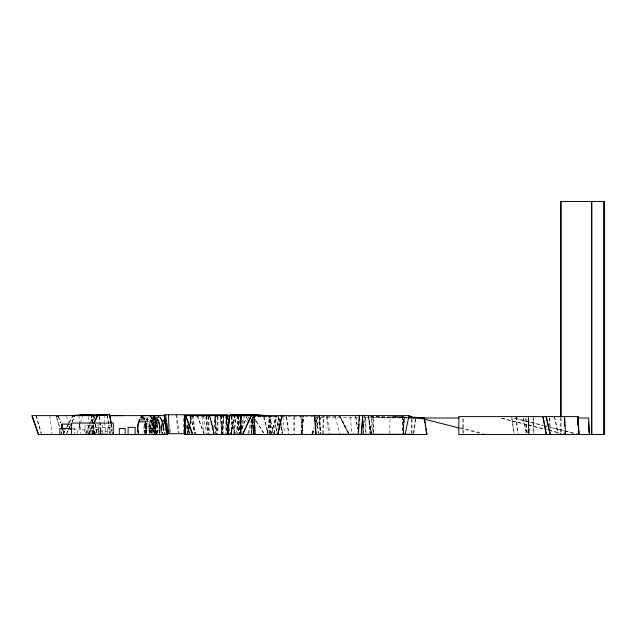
<?xml version="1.0" encoding="UTF-8"?>
<svg xmlns="http://www.w3.org/2000/svg" width="636" height="636" viewBox="0 0 636 636"><rect width="100%" height="100%" fill="white"/><g stroke="black" fill="none" stroke-linecap="round" stroke-linejoin="round"><path stroke-width="0.48" stroke-dasharray="3.18 2.39" d="M365.915 433.315L365.923 417.232M463.119 433.593L463.127 418.496M371.257 433.386L371.384 416.405M240.336 434.531L240.225 416.556L240.495 434.531M213.052 433.593L215.214 416.612L240.368 416.612L240.098 429.785M253.836 433.585L254.026 416.556M254.201 416.556L254.01 433.585L255.155 416.556M389.804 433.561L389.987 416.962L392.102 416.993M323.247 433.593L323.549 416.612M269.314 433.665L269.203 415.721M270.499 433.553L270.825 416.922M269.092 433.593L269.02 416.66M270.276 433.577L270.618 416.389M227.577 432.901L227.052 423.902L225.812 416.58M228.729 433.466L228.873 427.217L227.577 415.61M240.869 433.569L241.457 416.516M241.696 415.61L241.02 433.577L244.518 415.61M322.794 433.593L323.223 416.612M251.689 433.585L252.198 417.502M237.308 415.507L236.934 433.593M237.466 415.507L237.093 433.625M238.516 416.532L238.548 433.585M238.683 416.373L238.707 433.649M403.256 434.531L403.892 416.946L404.313 416.985L403.494 433.561M403.526 433.561L404.154 416.954L402.318 416.858M155.152 426.136L155.566 423.958A16.894 16.894 0 0 1 157.267 419.879M403.089 433.561L403.892 416.946M403.24 433.561L403.924 417.001M403.351 433.561L404.313 416.985M161.147 423.679L161.576 430.691L161.147 433.005L160.534 433.005M161.369 430.691L161.369 425.993L162.188 430.747M151.153 432.719A16.926 15.566 90 0 1 153.84 418.035L155.144 416.421L152.616 419.879L151.05 423.958A16.79 15.439 -90 0 0 150.645 430.548L151.05 432.719L153.475 432.719C152.235 427.964 153.093 422.662 155.979 418.655M154.699 430.691L154.651 426.136L155.812 421.867A16.918 16.433 -90 0 1 156.766 419.879M152.902 428.338L153.045 426.12M155.152 426.017L155.152 430.667L156.186 434.531M155.319 428.338L155.884 423.679M155.542 428.338L156.814 421.867L155.597 428.338L156.782 434.531M156.734 434.531L155.884 428.338L157.164 421.867M254.169 433.585L255.33 416.556M253.422 433.585L254.67 416.556M254.845 416.556L253.597 433.585L251.975 417.502M189.719 433.585L189.854 431.693M190.418 424.125L191.046 415.61M363.323 426.963L363.744 421.286M363.323 427.909L363.816 421.286M189.282 433.585L189.425 431.693M190.649 415.61L190.005 424.125L191.818 416.612M363.053 433.585L363.267 430.747M363.339 429.801L364.333 416.556M363.1 433.585L364.452 415.61M241.616 416.516L241.314 422.042M186.889 428.855L187.294 424.125L187.556 426.017M187.064 428.855L187.469 424.125M229.66 416.556L227.791 433.585L229.85 414.926M229.97 416.556L228.07 433.585L230.176 414.934M90.702 433.585L92.721 416.556M92.252 433.585L93.325 424.125M93.754 420.34L94.184 416.556M92.339 433.585L93.413 424.125M93.945 419.394L94.271 416.556M301.003 433.593L303.03 416.612M274.084 433.585L276.191 416.532M274.41 433.585L276.517 416.54A23.413 0.739 1.9 0 1 257.469 416.604A23.087 0.731 1.9 0 0 274.951 416.675M213.338 433.593L215.469 416.612M223.912 416.612L221.789 433.593L220.183 416.54M227.283 433.593L229.413 416.612M234.096 433.593L236.226 416.612M301.226 433.593L303.332 416.612M221.495 433.593L223.657 416.612M226.996 433.593L229.159 416.612M233.81 433.593L235.972 416.612M301.416 433.593L303.587 416.612M278.616 416.524L275.984 433.577M301.488 433.593L303.682 416.612M278.83 417.224L276.072 434.531M413.44 433.315L415.594 417.232M413.79 433.315L415.968 417.232M267.303 433.577L269.688 416.31M267.557 433.577L269.934 416.318M154.953 433.585L156.806 422.232M156.504 433.585L157.982 424.125M156.591 433.585L158.062 424.125M278.067 427.106L279.768 416.572M278.663 424.904L278.973 423.043M279.125 422.113L279.904 417.47M153.737 432.719L154.119 430.548M157.545 424.443A17.76 15.018 -90 0 1 157.784 430.691L157.386 433.005L159.644 433.005M155.717 425.993L156.13 423.91M231.345 433.561L234.756 415.101M235.002 415.109L231.591 433.561L231.655 416.612M240.336 433.585L243.771 415.61M156.639 421.453L155.383 428.338L156.559 434.531M246.903 421.286L247.929 416.556M248.382 418.448L248.803 416.556M248 433.585L251.649 418.448L251.657 433.585L252.15 417.502L253.756 433.585M230.614 433.585L234.954 415.61M189.918 423.21L191.555 416.612L210.111 416.612L213.712 433.657M230.828 433.585L235.248 415.61M248.907 433.585L253.104 416.556L281.684 416.612M271.381 433.585L276.231 415.61M271.556 433.585L276.445 415.61M77.043 433.601L82.608 415.912M156.154 421.867L154.898 428.338L155.462 432.719M235.503 433.633L241.505 415.61M155.939 423.958L156.607 421.867M311.886 433.641L314.033 427.368M316.497 420.197L317.73 416.612M312.101 433.641L313.977 428.259M316.474 421.088L318.032 416.612M239.78 433.633L246.673 416.516M240.003 433.633L247.325 415.61M146.789 421.867L148.697 418.035L147.6 419.879A16.83 14.501 -90 0 0 147.003 421.191M85.598 433.633L90.24 422.821M90.63 421.922L92.951 416.516M85.828 433.633L90.511 422.821M90.9 421.922L93.627 415.61M146.59 421.867L148.57 418.035M145.175 421.867L147.226 418.035M66.772 433.633L70.493 425.524M72.146 421.922L74.627 416.516M66.565 433.633L70.302 425.532M71.971 421.93L74.46 416.524M152.394 419.879L151.463 421.867A16.894 15.932 -90 0 0 150.247 428.338L151.376 434.531M150.851 421.867L154.254 416.524M155.9 419.879L154.262 423.958A16.79 16.154 -90 0 0 153.84 430.548L154.858 434.531M88.722 433.673L93.269 424.212M152.235 421.867L154.397 418.035M155.796 419.879L154.143 423.958A16.894 16.52 -90 0 0 153.721 430.548L154.143 432.719M88.984 433.673L93.572 424.212M156.472 419.879L154.81 423.958L154.238 428.338L148.339 428.338M156.679 418.035L153.785 423.958A16.926 16.743 -90 0 0 153.785 432.719L155.566 432.719M63.695 433.68L66.708 427.718M67.138 426.867L68.863 423.465M69.292 422.614L72.305 416.652M63.449 433.68L66.486 427.726M66.915 426.875L68.656 423.473M69.086 422.622L72.504 416.612M312.53 433.68L313.866 431.121M316.529 426.001L321.419 416.612L316.442 426.001M312.411 433.68L314.2 430.27M147.536 418.035L146.407 419.879L151.511 419.879A16.79 16.154 -90 0 0 149.873 432.719M155.43 418.035C152.076 422.757 151.257 429.117 153.284 434.531M155.184 418.035L154.023 419.879A16.806 15.685 90 0 0 152.433 432.726M152.783 419.267L154.938 416.373M152.107 418.035L153.363 416.373L154.627 418.035A16.687 14.103 -90 0 1 157.156 432.726L156.615 434.531L155.621 430.548A16.926 16.743 -90 0 1 156.75 421.867M155.613 416.93C151.408 421.612 150.231 428.68 152.481 434.531M157.172 418.035L158.547 416.413L157.1 418.035M152.712 418.035L154.127 416.373M158.173 417.486L159.127 416.373A16.854 16.759 -90 0 0 158.086 417.462M59.522 427.01L56.453 416.612M56.27 416.62L57.192 416.548M72.321 416.62L73.243 416.548M403.526 417.025L404.194 417.009M57.319 416.644L58.902 416.572M73.379 416.644L74.953 416.572M56.421 416.667L57.494 416.628M72.472 416.667L73.545 416.628M402.85 417.041L403.788 417.025M401.92 417.049L403.105 417.041M400.752 417.049L402.167 417.057M282.551 416.612L313.572 416.612M316.068 416.612L340.157 416.612L349.1 433.68M357.671 417.232L316.323 417.232L318.628 433.315M364.865 417.232L407.279 417.232M145.318 418.035L150.199 418.035M152.886 418.035L156.392 418.035M152.616 419.879L155.16 419.879M155.462 419.879L155.987 419.879L154.365 423.958A16.926 16.29 -90 0 0 153.944 430.548L154.953 434.531M147.226 421.867L158.404 421.867M145.882 423.958L156.456 423.958M111.825 425.452L107.913 425.452L107.913 429.992M147.608 426.136L159.477 426.136M161.313 426.136L163.15 426.136M72.981 428.402L74.865 428.402L74.865 434.531M154.508 428.338L155.884 428.338M161.123 428.338L161.719 428.338M62.066 429.324L79.81 429.324L79.81 424.117M112.803 429.992L107.699 429.992L107.699 433.625M150.645 430.548L153.045 430.548M153.721 430.548L155.152 430.667M156.027 430.548L155.462 430.548L156.043 432.719M157.776 430.691L160.081 430.691M160.9 432.719L162.729 432.719M86.544 433.116L106.602 433.116M399.352 417.049L400.974 417.057M397.754 417.041L399.551 417.057M373.586 433.585L373.03 417.391L373.769 433.585M395.99 417.033L397.921 417.049M405.585 417.955L407.469 417.979M396.117 417.033L392.062 416.985M405.681 417.963L387.547 417.709M72.122 416.66L72.655 416.66M56.071 416.66L56.604 416.66M407.231 417.462L401.348 417.367A90.702 0.914 0.8 0 1 370.589 416.564M379.39 417.55L387.626 417.709M392.42 416.588L395.505 416.652M373.03 417.391L379.557 417.55M395.322 416.652L399.607 416.763M399.376 416.755L402.572 416.866M515.494 418.265L543.192 425.309M544.146 425.548L547.008 426.279M547.962 426.518L564.204 430.652M565.158 430.89L574.706 433.323M514.278 418.265L542.929 425.548M543.883 425.794L546.753 426.518M550.569 427.495L563.941 430.89M564.895 431.136L573.489 433.323M501.963 418.265L543.987 428.95M544.949 429.189L547.811 429.92M548.765 430.167L561.183 433.323M501.407 418.265L543.43 428.95M549.162 430.405L560.626 433.323M460.695 427.734L482.66 433.323M460.003 428.219L480.061 433.323M263.558 432.901L253.112 416.612L253.12 433.585M253.406 416.612L263.789 432.901M340.093 416.612L348.981 433.68M348.433 433.68L339.807 416.612L348.313 433.68M197.12 415.61L203.838 433.633M197.414 415.61L204.045 433.633L201.906 415.61M154.81 432.719L155.415 434.531M61.088 431.709L61.716 433.593M56.254 416.652L59.697 427.002M61.263 431.709L61.891 433.593M58.409 416.524L60.444 422.829M62.765 430.031L63.934 433.633M189.91 416.556L195.371 433.585M58.568 416.516L60.603 422.821M62.924 430.031L64.085 433.633M190.188 416.556L195.594 433.585M153.737 423.958L153.125 421.867L154.119 426.136M35.91 415.61L41.189 433.585M150.12 434.531L149.595 432.719A16.687 14.103 -90 0 1 151.05 419.879M214.388 433.609L209.888 416.612L213.442 433.649M36.196 415.61L41.412 433.585M209.649 416.612L214.101 433.593M66.557 415.912L70.882 431.741M278.171 416.612L279.148 420.38L278.21 416.612M280.866 426.987L282.575 433.593L280.897 426.987M335.307 416.612L339.664 433.593M263.686 416.612L267.82 433.593M264.059 416.612L268.146 433.593M211.852 423.377L214.197 433.609M212.241 426.048L214.094 434.531M554.616 416.612L558.241 433.593M554.306 416.612L557.923 433.593M269.6 415.61L273.345 433.585M269.386 415.61L273.146 433.585M231.345 416.556L234.748 433.585M155.884 433.005L155.271 428.338M231.425 415.61L234.97 433.585M88.396 416.691L91.711 433.593M151.114 430.548L151.535 432.719M523.627 418.496L526.536 433.593M523.42 418.496L526.338 433.593M151.241 430.548L151.662 432.719M150.16 432.719L149.611 428.338M91.107 414.68L94.661 433.593M91.274 414.672L94.82 433.585M326.952 416.405L330.028 433.386M93.428 414.545L94.279 419.307M95.13 424.069L96.839 433.585L95.702 424.125M111.372 424.061L112.055 427.869M93.619 414.537L94.47 419.299M95.321 424.061L97.014 433.585M161.369 425.071L162.204 429.801M111.149 424.069L112.151 429.777M368.411 416.405L371.352 433.577L368.896 416.477L370.224 433.585M368.133 416.397L371.074 433.577M355.739 416.405L357.702 428.672M355.667 416.405L357.504 428.672M186.865 425.071L187.429 428.855M186.825 426.017L187.254 428.855M203.528 415.61L206.144 433.585M511.781 416.612L514.214 433.593M511.797 418.496L514.095 434.531M371.241 434.531L368.626 416.469L369.953 433.585M316.362 420.07L318.278 433.315M107.46 415.618L109.98 433.585M189.29 431.693L189.552 433.585M286.216 416.612L288.537 433.593M107.166 414.68L109.758 433.593M227.839 416.532L228.594 422.073L228.841 433.283M286.51 416.612L288.76 433.593M175.989 414.744L178.255 432.734M326.554 416.405L328.629 433.386M176.721 414.744L178.947 432.734M49.831 415.61L51.961 433.585M206.589 415.61L208.672 433.617M300.868 416.556L302.831 433.585L300.788 416.556M237.848 415.61L239.891 433.585M99.375 416.556L101.307 433.585M99.192 416.556L101.116 433.585M95.519 424.125L96.593 433.585M78.848 415.61L80.891 433.585M238.063 415.61L240.066 433.585L240.122 416.612M192.342 415.61L194.282 433.585M193.169 415.61L195.021 433.585M516.193 416.612L517.903 433.593M515.947 416.612L517.664 433.593M282.893 416.612L284.61 433.577M255.791 433.585L254.098 416.556L254.79 433.585M253.923 416.556L255.616 433.585M227.64 416.54L229.286 433.585M214.801 416.54L216.439 433.585M205.833 416.54L207.471 433.585M227.95 416.54L229.564 433.585M220.485 416.54L222.107 433.585M215.103 416.54L216.717 433.585M206.136 416.54L207.749 433.585M525.996 418.496L527.276 433.593M525.765 418.496L527.053 433.593M104.081 414.807L104.638 421.716M104.717 422.702L105.6 433.545M281.637 423.21L282.495 434.531M221.407 415.61L222.775 433.585M221.01 415.61L222.338 433.585M319.097 415.61L320.186 433.585M319.622 415.61L320.687 433.585M319.471 416.556L320.48 433.585M319.367 416.556L320.385 433.585M371.798 416.405L372.696 433.386M281.366 426.987L281.708 433.593M350.73 417.232L351.446 433.315M528.985 433.593L528.373 418.496L528.699 434.531M208.115 416.636L208.815 433.68M549.79 418.019L550.251 429.682M549.583 418.019L549.886 425.794M528.508 418.019L529.12 433.561M528.095 418.019L528.699 433.561L528.516 416.612M254.281 416.556L254.964 433.585M208.719 416.636L209.395 433.68M170.13 428.95L170.249 432.734M528.77 416.612L529.247 433.593M183.24 418.528L183.573 432.734M227.688 434.531L227.561 428.759L225.907 416.58L225.891 433.593M402.755 416.405L402.906 433.386M402.469 416.405L402.62 433.386M215.922 414.744L216.041 433.68M215.191 414.744L215.318 433.68M222.044 414.744L222.123 433.68M293.88 416.612L293.927 433.593M533.477 418.496L533.485 433.593M411.977 419.235L411.993 433.386M411.572 419.235L411.595 433.386M365.573 417.232L365.581 433.315M226.408 416.636L226.416 433.68M223.244 414.744L223.268 433.68M561.111 417.677L561.111 433.545M560.69 417.677L560.69 433.545M533.167 416.612L533.167 433.593M462.944 418.496L462.944 433.593M302.132 416.612L302.172 433.593M294.253 416.612L294.253 433.593M252.945 416.556L252.945 433.585M240.36 416.612L240.368 433.593M231.901 416.612L231.901 433.593M227.616 416.636L227.616 433.68M226.146 416.612L226.146 433.593M217.933 416.612L217.933 433.593M217.679 416.612L217.679 433.593M110.934 431.121L110.934 433.68M102.595 433.569L102.595 424.896L98.063 424.896L98.063 433.569M100.87 432.87L100.87 429.546L95.376 429.546L95.376 434.531M100.17 431.121L100.17 434.531M98.429 433.545L98.429 427.607L93.897 427.607L93.897 433.545M93.556 433.633L93.556 425.476L85.025 425.468L85.025 430M93.206 433.625L93.206 430L84.493 430L84.493 433.625M92.856 425.468L92.856 430M89.024 425.476L89.024 433.633M87.355 432.87L87.355 429.538L82.815 429.538L82.815 432.87M79.659 424.117L79.659 429.324M401.483 417.359A90.384 0.906 0.8 0 1 370.844 416.572M154.111 428.338A16.854 16.759 -90 0 1 156.384 419.879M154.699 417.383A17.76 15.018 -90 0 1 155.828 419.339M156.154 420.03A17.76 15.018 -90 0 1 156.734 421.453M156.973 422.185A17.76 15.018 -90 0 1 157.386 423.679M149.341 433.005A17.752 15.002 -90 0 1 150.581 420.03M160.757 426.867A16.894 16.123 -90 0 1 160.821 428.338M160.844 425.993A17.903 17.395 -90 0 1 160.98 427.559M111.403 427.567L98.699 427.567L98.699 431.121L111.403 431.121L111.403 427.567"/><path stroke-width="0.95" d="M185.378 418.448L184.869 434.531L426.995 434.531L424.57 418.917M145.755 426.136C144.825 434.03 146.526 418.25 145.803 426.136A16.83 14.501 -90 0 1 146.129 423.958M358.179 434.531L359.308 415.61M144.03 428.338L144.626 423.958M159.469 433.005L160.002 428.338M358.577 431.693L359.038 424.125M359.26 420.34L359.547 415.61M165.121 430.548L165.265 428.338M361.32 434.531L362.639 415.61M361.526 434.531L362.862 415.61M228.841 434.531L228.873 434.094M159.429 433.005L159.859 430.691M405.076 434.531L409.02 415.61M277.646 434.531L281.899 415.61M277.868 434.531L282.161 415.61M187.119 434.531L189.449 425.102M187.397 434.531L189.727 425.102M145.35 434.531L146.375 428.338L145.27 421.867M145.676 434.531L146.121 433.005A18.007 15.51 -90 0 0 145.469 421.453M162.124 434.531L162.729 432.719M161.973 434.531L162.49 433.005M164.08 434.531L164.692 432.719M164.454 434.531L164.97 433.005M138.863 434.531L138.33 432.719A16.926 14.58 -90 0 1 138.95 421.867L139.793 419.879L144.285 419.879M242.515 434.531L250.695 416.516M242.769 434.531L251.435 415.61M93.683 423.353L97.403 415.61M93.985 423.353L97.745 415.61M140.771 417.383L142.106 415.61L144.571 419.339M148.88 415.61L149.873 415.61M154.381 415.61L154.938 415.61M158.579 415.61L158.118 415.61M93.222 414.585L93.619 414.537L90.598 414.632M109.273 414.585L109.67 414.537L111.205 423.107M90.789 414.672L91.274 414.672L89.954 414.696M106.975 414.712L106.84 414.672M423.361 418.019L424.419 417.939L421.978 417.82M92.443 414.656L93.055 414.545M108.494 414.656L109.106 414.545M91.083 414.704L89.056 414.863M106.284 414.775L107.142 414.704M89.199 414.855L90.384 414.767M91.115 414.759L92.618 414.648M105.107 414.863L106.435 414.767M107.166 414.759L108.676 414.648M87.442 414.974L91.282 414.752M103.501 414.974L107.333 414.752M85.447 415.101L89.43 414.871M101.498 415.101L105.489 414.871M83.125 415.244L87.14 415.022M99.176 415.244L103.191 415.022M80.549 415.403L84.469 415.189M96.608 415.403L100.528 415.189M87.895 414.815L87.029 414.855M77.807 415.562L81.511 415.364M103.946 414.815L103.08 414.855M93.866 415.562L97.562 415.364M71.637 415.618L80.208 415.141M72.146 415.626L74.118 415.515M76.702 415.642L78.355 415.554M87.696 415.618L89.541 415.531M88.197 415.626L90.169 415.515M92.753 415.642L94.406 415.554M73.371 415.523L76.845 415.324M76.058 415.411L79.874 415.205M89.43 415.523L92.896 415.324M92.117 415.411L94.064 415.3M92.57 415.364L96.267 415.141M94.025 415.3L95.925 415.205M79.46 415.205L83.372 414.974M79.818 415.205L81.639 415.109M96.203 415.149L99.431 414.974M95.511 415.205L98.349 415.054M83.284 414.982L86.242 414.831M81.567 415.117L84.819 414.926M99.343 414.982L102.293 414.831M97.626 415.117L100.87 414.926M83.189 415.03L84.763 414.95M86.122 414.839L88.73 414.712L86.878 414.831M84.715 414.934L87.005 414.823M99.248 415.03L100.814 414.95M102.181 414.839L104.781 414.712M100.766 414.934L103.056 414.823M84.66 414.958L86.059 414.895M100.711 414.958L102.11 414.895M88.587 414.72L92.276 414.561M102.929 414.831L106.816 414.616M85.947 414.903L87.156 414.847M101.999 414.903L103.207 414.847M88.642 414.752L90.113 414.688M106.649 414.632L108.327 414.561M104.694 414.752L106.164 414.688M108.152 414.569L109.67 414.537M106.013 414.696L107.007 414.664M419.704 418.051L423.624 418.019M155.669 415.618L159.517 415.61M160.2 415.618L164.231 415.61L167.57 434.531L38.343 434.531L31.8 415.61L99.908 415.61M227.616 414.744L164.303 414.744L167.276 433.68L185.863 433.68M143.847 415.626L160.383 415.618M109.336 415.61L159.39 415.61M164.231 415.61L167.379 434.531M409.258 415.61L184.273 415.61L185.354 426.963M109.837 415.626L122.581 415.626M408.264 416.405L411.969 416.405M408.407 417.232L415.968 417.232M144.491 418.035L140.85 418.035L142.106 416.373L143.362 418.035M459.001 418.019L419.887 418.019L459.049 427.98M577.647 418.019L588.705 418.019L589.357 434.531M138.95 421.867L145.175 421.867M162.999 419.879L164.223 421.867M164.931 423.958L163.977 421.867M71.924 424.117L61.915 424.117L61.915 429.324M72.043 428.402L59.832 428.402L59.832 434.531M144.452 430.548L145.803 430.548L146.177 432.719L145.572 430.548M318.413 434.261L413.662 434.261M94.557 415.61L99.351 415.618M413.567 418.027L419.935 418.051M408.248 417.979L413.734 418.035M408.193 417.478L410.109 417.518M415.308 417.637L417.28 417.677M417.081 417.677L422.225 417.82M577.575 434.046L579.483 434.531M576.359 434.046L578.267 434.531M564.045 434.046L565.961 434.531M563.488 434.046L565.404 434.531M482.923 434.046L484.831 434.531M157.474 419.879L158.404 421.867M185.497 415.61L192.541 434.531M185.823 415.61L192.788 434.531M32.436 416.516L38.589 434.531M162.029 421.867L162.729 423.958M158.626 422.566L159.072 423.958M138.545 434.531L138.091 433.005A18.007 15.51 90 0 1 139.642 419.339M546.245 416.612L550.355 434.531M546.022 416.612L550.116 434.531M165.217 423.679L165.44 424.824M543.065 416.612L546.435 434.531M542.85 416.612L546.213 434.531M144.173 430.691L144.579 432.917M112.898 432.631L113.24 434.531L113.335 423.051L71.59 423.051L71.59 434.531M109.646 415.499L110.815 422.161M145.755 430.548L146.129 432.719M424.45 419.887L424.912 422.821M425.222 424.768L425.532 426.724M425.834 428.68L426.756 434.531M165.511 414.744L168.421 433.68M184.448 415.61L185.442 426.017M577.822 416.612L579.165 434.531M577.623 416.612L578.951 434.531M314.534 415.61L315.933 434.531M314.748 415.61L315.162 421.286M315.305 423.178L315.79 429.801M315.925 431.693L316.14 434.531M159.477 426.136L159.62 428.338M564.593 416.612L565.539 434.531M564.442 419.442L564.784 426.041M565.078 431.701L565.221 434.531M588.634 422.876L589.015 432.591M168.492 414.744L169.081 433.68M577.965 416.612L577.973 425.102M603.85 201.469L603.85 434.531M591.742 201.469L591.742 434.531M591.671 201.469L591.671 434.531M578.124 425.102L578.124 416.612L458.818 416.612L458.818 434.531L604.2 434.531L604.2 201.469L560.69 201.469L560.69 416.683M561.111 201.469L561.111 416.683M185.346 415.61L185.346 434.531M184.869 415.61L184.925 434.531M135.142 434.531L135.142 427.384L128.106 427.384L128.106 434.531M125.149 434.531L125.149 428.473L119.29 428.473L119.29 434.531M62.066 424.117L62.066 429.324M156.551 417.383A17.927 16.488 -90 0 1 159.859 425.993M235.932 414.998A17.403 0.549 1.9 0 1 244.82 414.974M262.159 415.57A17.403 0.549 1.9 0 0 253.669 415.205A17.649 0.556 1.9 0 1 262.318 415.57M235.71 414.99A17.649 0.556 1.9 0 1 246.434 414.99M230.176 414.934A23.087 0.731 1.9 0 1 266.206 415.554M229.85 414.926A23.413 0.739 1.9 0 1 266.42 415.547M163.651 428.338L163.508 430.691L163.062 423.679L163.627 428.338M160.073 417.383L162.331 421.453L160.073 417.383M151.281 417.383L149.945 415.618L152.028 418.663L151.289 417.383"/></g></svg>
